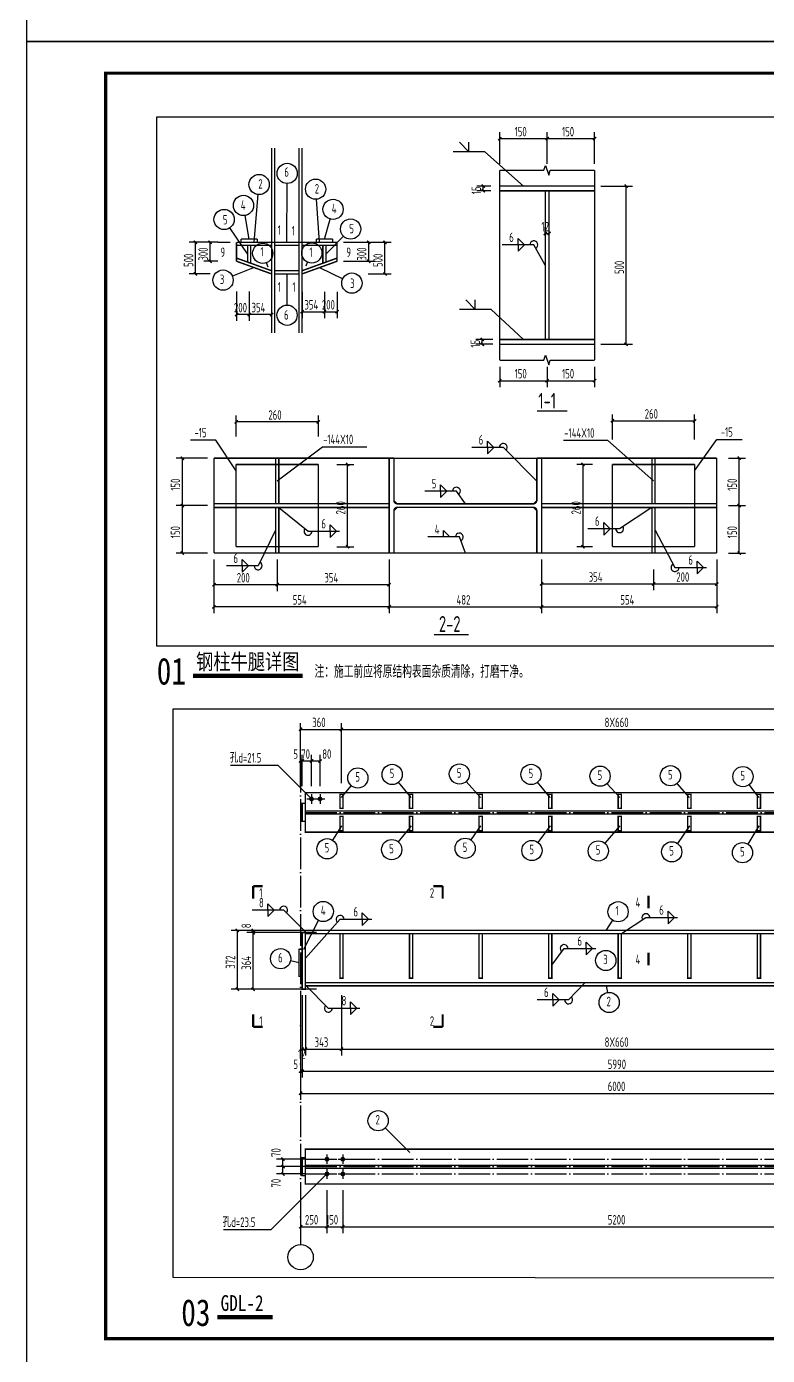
# Model space of a CAD drawing. Extents: x 10220221 to 10320221, y -710711 to -416711.
# Drawn here: x 10220221 to 10243650, y -584241 to -542236 of the extents above; entities that cross this region are included whole.
import ezdxf
from ezdxf.lldxf.tags import DXFTag

# ---------------------------------------------------------------- set-up
doc = ezdxf.new("R2010")
doc.units = 0
doc.header["$LTSCALE"] = 1000
doc.header["$MEASUREMENT"] = 0
doc.linetypes.add('2', pattern=[5, 1.5, -1, 1.5, -1])
doc.linetypes.add('DOTE', pattern=[2.42, 2, -0.2, 0.02, -0.2])
for name, color, linetype in [('10', 253, 'Continuous'), ('11', 3, 'Continuous'), ('14', 2, 'Continuous'), ('320', 2, 'Continuous'), ('330', 253, '2'), ('DIM_SYMB', 3, 'Continuous'), ('PUB_TEXT', 7, 'Continuous'), ('PUB_TITLE', 4, 'Continuous'), ('尺寸标注', 253, 'Continuous'), ('总说明文字', 7, 'Continuous'), ('焊缝标注', 253, 'Continuous'), ('编号标注', 253, 'Continuous'), ('螺栓孔标注', 253, 'Continuous'), ('钢板标注', 253, 'Continuous'), ('附图框', 251, 'Continuous')]:
    doc.layers.add(name, color=color, linetype=linetype)
doc.styles.add('BIANHAO', font='SIMHEI.TTF', dxfattribs={"width": 0.8})
doc.styles.add('TSSD', font='tssdeng.shx', dxfattribs={"width": 0.7, "height": 300, "bigfont": 'tssdchn.shx'})
doc.styles.add('TUMING', font='SimSun.ttf', dxfattribs={"width": 0.8, "height": 500})
tags = doc.linetypes.add('DASH', pattern=[0.35, 0.25, -0.1]).pattern_tags.tags
tags[6:7] = [DXFTag(74, 4), DXFTag(75, 0), DXFTag(340, '0'), DXFTag(46, 1.0), DXFTag(50, 0.0), DXFTag(44, 0.0), DXFTag(45, 0.0)]
tags[4:5] = [DXFTag(74, 4), DXFTag(75, 0), DXFTag(340, '0'), DXFTag(46, 1.0), DXFTag(50, 0.0), DXFTag(44, 0.0), DXFTag(45, 0.0)]

msp = doc.modelspace()

# ---------------------------------------------------------------- linework, layer by layer
at = {"layer": '10', "const_width": 45}
for points in [[(10227969, -548454), (10227969, -548854)], [(10228933, -548454), (10228933, -548854)], [(10226261, -549054), (10226661, -549054)], [(10230641, -549054), (10230241, -549054)], [(10227969, -550654), (10227969, -550254)], [(10228933, -550654), (10228933, -550254)], [(10233105, -561457), (10234199, -561457)]]:
    msp.add_lwpolyline(points, dxfattribs=at)
at = {"layer": '10', "const_width": 45, "elevation": -100}
msp.add_lwpolyline([(10236360, -554385), (10237322, -554385)], dxfattribs=at)
at = {"layer": '10', "linetype": 'ByBlock', "const_width": 70}
for points in [[(10227388, -569407), (10227388, -569807)], [(10227388, -569407), (10227688, -569407)], [(10233381, -569407), (10233081, -569407)], [(10233381, -569407), (10233381, -569807)], [(10239888, -569707), (10239888, -570107)], [(10239888, -571907), (10239888, -571507)], [(10227388, -573857), (10227388, -573457)], [(10233381, -573857), (10233381, -573457)], [(10227388, -573857), (10227688, -573857)], [(10233381, -573857), (10233081, -573857)]]:
    msp.add_lwpolyline(points, dxfattribs=at)
at = {"layer": '11', "const_width": 45}
for points in [[(10227969, -549054), (10227969, -546074)], [(10228069, -549054), (10228069, -546074)], [(10228833, -549054), (10228833, -546074)], [(10228933, -549054), (10228933, -546074)], [(10227969, -551925), (10227969, -549054)], [(10227969, -549054), (10228069, -549054)], [(10228069, -551925), (10228069, -549054)], [(10228069, -549054), (10228833, -549054)], [(10228833, -551925), (10228833, -549054)], [(10228833, -549054), (10228933, -549054)], [(10228933, -551925), (10228933, -549054)]]:
    msp.add_lwpolyline(points, dxfattribs=at)
at = {"layer": '14', "const_width": 45}
for points in [[(10227521, -548954), (10227001, -548954)], [(10227001, -548954), (10227001, -549054)], [(10227521, -549054), (10227521, -548954)], [(10229381, -548954), (10229901, -548954)], [(10229381, -549054), (10229381, -548954)], [(10229901, -548954), (10229901, -549054)], [(10226861, -549054), (10227969, -549054)], [(10226861, -549154), (10226861, -549054)], [(10227969, -549154), (10226861, -549154)], [(10226861, -549154), (10226861, -549554)], [(10227969, -549154), (10226861, -549154)], [(10227001, -549054), (10227521, -549054)], [(10227211, -549681), (10227211, -549154)], [(10227211, -549154), (10227311, -549154)], [(10227311, -549154), (10227311, -549717)], [(10227969, -549054), (10227969, -549154)], [(10227969, -549954), (10227969, -549154)], [(10228069, -549054), (10228833, -549054)], [(10228069, -549154), (10228069, -549054)], [(10228833, -549154), (10228069, -549154)], [(10228833, -549054), (10228833, -549154)], [(10228933, -549054), (10230041, -549054)], [(10228933, -549154), (10228933, -549054)], [(10230041, -549154), (10228933, -549154)], [(10228933, -549154), (10228933, -549954)], [(10230041, -549154), (10228933, -549154)], [(10229901, -549054), (10229381, -549054)], [(10229591, -549717), (10229591, -549154)], [(10229591, -549154), (10229691, -549154)], [(10229691, -549154), (10229691, -549681)], [(10230041, -549054), (10230041, -549154)], [(10230041, -549554), (10230041, -549154)], [(10226861, -549554), (10227969, -549954)], [(10226861, -549554), (10227969, -549954)], [(10226861, -549654), (10226861, -549554)], [(10227969, -550054), (10226861, -549654)], [(10227311, -549717), (10227211, -549681)], [(10228933, -549954), (10230041, -549554)], [(10228933, -549954), (10230041, -549554)], [(10230041, -549654), (10228933, -550054)], [(10229691, -549681), (10229591, -549717)], [(10230041, -549554), (10230041, -549654)], [(10227969, -549954), (10227969, -550054)], [(10228069, -549954), (10228833, -549954)], [(10228069, -550054), (10228069, -549954)], [(10228833, -550054), (10228069, -550054)], [(10228833, -549954), (10228833, -550054)], [(10228933, -550054), (10228933, -549954)]]:
    msp.add_lwpolyline(points, dxfattribs=at)
at = {"layer": '320', "color": 253, "linetype": 'DASH', "ltscale": 0.5}
for p, q in [((10229038, -567026), (10248925, -567026)), ((10229038, -567126), (10248925, -567126)), ((10229038, -578222), (10248925, -578222)), ((10229038, -578322), (10248925, -578322))]:
    msp.add_line(p, q, dxfattribs=at)
at = {"layer": '320', "linetype": 'ByBlock', "const_width": 45}
for points in [[(10229038, -566451), (10248925, -566451), (10248925, -567701), (10229038, -567701), (10229038, -566451)], [(10230131, -566501), (10230231, -566501), (10230231, -566951), (10230131, -566951), (10230131, -566501)], [(10232331, -566501), (10232431, -566501), (10232431, -566951), (10232331, -566951), (10232331, -566501)], [(10234531, -566501), (10234631, -566501), (10234631, -566951), (10234531, -566951), (10234531, -566501)], [(10236731, -566501), (10236831, -566501), (10236831, -566951), (10236731, -566951), (10236731, -566501)], [(10238931, -566501), (10239031, -566501), (10239031, -566951), (10238931, -566951), (10238931, -566501)], [(10241131, -566501), (10241231, -566501), (10241231, -566951), (10241131, -566951), (10241131, -566501)], [(10243331, -566501), (10243431, -566501), (10243431, -566951), (10243331, -566951), (10243331, -566501)], [(10228938, -566792), (10229038, -566792), (10229038, -567359), (10228938, -567359), (10228938, -566792)], [(10230131, -567201), (10230231, -567201), (10230231, -567651), (10230131, -567651), (10230131, -567201)], [(10232331, -567201), (10232431, -567201), (10232431, -567651), (10232331, -567651), (10232331, -567201)], [(10234531, -567201), (10234631, -567201), (10234631, -567651), (10234531, -567651), (10234531, -567201)], [(10236731, -567201), (10236831, -567201), (10236831, -567651), (10236731, -567651), (10236731, -567201)], [(10238931, -567201), (10239031, -567201), (10239031, -567651), (10238931, -567651), (10238931, -567201)], [(10241131, -567201), (10241231, -567201), (10241231, -567651), (10241131, -567651), (10241131, -567201)], [(10243331, -567201), (10243431, -567201), (10243431, -567651), (10243331, -567651), (10243331, -567201)], [(10229038, -570807), (10248925, -570807), (10248925, -570907), (10229038, -570907), (10229038, -570807)], [(10228938, -570877), (10229038, -570877), (10229038, -572667), (10228938, -572667), (10228938, -570877)], [(10230131, -570907), (10230231, -570907), (10230231, -572317), (10230131, -572317), (10230131, -570907)], [(10232331, -570907), (10232431, -570907), (10232431, -572317), (10232331, -572317), (10232331, -570907)], [(10234531, -570907), (10234631, -570907), (10234631, -572317), (10234531, -572317), (10234531, -570907)], [(10236731, -570907), (10236831, -570907), (10236831, -572317), (10236731, -572317), (10236731, -570907)], [(10238931, -570907), (10239031, -570907), (10239031, -572317), (10238931, -572317), (10238931, -570907)], [(10241131, -570907), (10241231, -570907), (10241231, -572317), (10241131, -572317), (10241131, -570907)], [(10243331, -570907), (10243431, -570907), (10243431, -572317), (10243331, -572317), (10243331, -570907)], [(10228838, -571407), (10228938, -571407), (10228938, -572257), (10228838, -572257), (10228838, -571407)], [(10229038, -572457), (10248925, -572457), (10248925, -572557), (10229038, -572557), (10229038, -572457)], [(10228938, -577988), (10229038, -577988), (10229038, -578555), (10228938, -578555), (10228938, -577988)], [(10229038, -577722), (10248925, -577722), (10248925, -578822), (10229038, -578822), (10229038, -577722)]]:
    msp.add_lwpolyline(points, dxfattribs=at)
at = {"layer": '330', "linetype": 'DOTE', "ltscale": 0.5}
for p, q in [((10228888, -565451), (10228888, -580735)), ((10229038, -567076), (10248925, -567076)), ((10229038, -578038), (10248925, -578038)), ((10229038, -578272), (10248925, -578272)), ((10229038, -578505), (10248925, -578505))]:
    msp.add_line(p, q, dxfattribs=at)
at = {"layer": '330', "linetype": 'ByBlock'}
msp.add_circle((10228888, -581135), 400, dxfattribs=at)
at = {"layer": 'DIM_SYMB', "color": 3, "const_width": 143}
for points in [[(10225480, -562757), (10228953, -562757)], [(10226255, -583032), (10228008, -583032)]]:
    msp.add_lwpolyline(points, dxfattribs=at)
at = {"layer": 'PUB_TITLE'}
for points in [[(10220221, -542711), (10320221, -542711), (10320221, -500711), (10220221, -500711)], [(10220221, -584711), (10320221, -584711), (10320221, -542711), (10220221, -542711)]]:
    msp.add_lwpolyline(points, close=True, dxfattribs=at)
at = {"layer": 'PUB_TITLE', "const_width": 100}
msp.add_lwpolyline([(10222721, -583711), (10319221, -583711), (10319221, -543711), (10222721, -543711)], close=True, dxfattribs=at)
at = {"layer": '尺寸标注', "color": 253, "linetype": 'ByBlock'}
for p, q in [((10235184, -546578, -200), (10235184, -545578, -200)), ((10236684, -546578, -200), (10236684, -545578, -200)), ((10236684, -546578, -200), (10236684, -545578, -200)), ((10238184, -546578, -200), (10238184, -545578, -200)), ((10235184, -546778, -200), (10236584, -546778, -200)), ((10236584, -546778, -200), (10236634, -546624, -200)), ((10236634, -546624, -200), (10236734, -546930, -200)), ((10236734, -546930, -200), (10236784, -546776, -200)), ((10236784, -546776, -200), (10238184, -546778, -200)), ((10234908, -547278, -200), (10234462, -547278, -200)), ((10238384, -547278, -200), (10239384, -547278, -200)), ((10234908, -547428, -200), (10234462, -547428, -200)), ((10236624, -548788, -200), (10236624, -548578, -200)), ((10236744, -548788, -200), (10236744, -548578, -200)), ((10226027, -549054), (10225364, -549054)), ((10226269, -549054), (10225825, -549054)), ((10230241, -549054), (10231241, -549054)), ((10231029, -549054), (10231754, -549054)), ((10226269, -549654), (10225825, -549654)), ((10230241, -549654), (10231241, -549654)), ((10226027, -550054), (10225364, -550054)), ((10231029, -550054), (10231754, -550054)), ((10226861, -550612), (10226861, -551539)), ((10227261, -550612), (10227261, -551539)), ((10227969, -550612), (10227969, -551539)), ((10228933, -550625), (10228933, -551451)), ((10229641, -550625), (10229641, -551451)), ((10230041, -550625), (10230041, -551451)), ((10234968, -552128, -200), (10234432, -552128, -200)), ((10234968, -552278, -200), (10234432, -552278, -200)), ((10238384, -552278, -200), (10239384, -552278, -200)), ((10235184, -552778, -200), (10236584, -552778, -200)), ((10236584, -552778, -200), (10236634, -552624, -200)), ((10236634, -552624, -200), (10236734, -552930, -200)), ((10236734, -552930, -200), (10236784, -552776, -200)), ((10236784, -552776, -200), (10238184, -552778, -200)), ((10235184, -552990, -200), (10235184, -553630, -200)), ((10236684, -552990, -200), (10236684, -553630, -200)), ((10238184, -552990, -200), (10238184, -553630, -200)), ((10226848, -555191), (10226848, -554532)), ((10229448, -555191), (10229448, -554532)), ((10238748, -555292), (10238748, -554498)), ((10241348, -555292), (10241348, -554498)), ((10225948, -555878), (10224948, -555878)), ((10230034, -556078), (10230575, -556078)), ((10238119, -556078), (10237618, -556078)), ((10242424, -555878), (10242956, -555878)), ((10225948, -557378), (10224948, -557378)), ((10225948, -557378), (10224948, -557378)), ((10242424, -557378), (10242956, -557378)), ((10225948, -558878), (10224948, -558878)), ((10226148, -559078), (10226148, -560078)), ((10226148, -559078), (10226148, -560778)), ((10228148, -559078), (10228148, -560078)), ((10228148, -559078), (10228148, -560078)), ((10230034, -558678), (10230575, -558678)), ((10231688, -559078), (10231688, -560778)), ((10231688, -559078), (10231688, -560078)), ((10231688, -559078), (10231688, -560778)), ((10236508, -559078), (10236508, -560778)), ((10236508, -559078), (10236508, -560778)), ((10238119, -558678), (10237618, -558678)), ((10242048, -559078), (10242048, -560778)), ((10242424, -558878), (10242956, -558878)), ((10236508, -559399), (10236508, -560055)), ((10240048, -559399), (10240048, -560055)), ((10242048, -559399), (10242048, -560055))]:
    msp.add_line(p, q, dxfattribs=at)
at = {"layer": '尺寸标注'}
for p, q in [((10235184, -545778, -200), (10236684, -545778, -200)), ((10236684, -545778, -200), (10238184, -545778, -200)), ((10234662, -547428, -200), (10234662, -547278, -200)), ((10239184, -552278, -200), (10239184, -547278, -200)), ((10236624, -548778, -200), (10236744, -548778, -200)), ((10225564, -550054), (10225564, -549054)), ((10226025, -549654), (10226025, -549054)), ((10231041, -549654), (10231041, -549054)), ((10231554, -550054), (10231554, -549054)), ((10227261, -551339), (10226861, -551339)), ((10227969, -551339), (10227261, -551339)), ((10228933, -551251), (10229641, -551251)), ((10229641, -551251), (10230041, -551251)), ((10234632, -552278, -200), (10234632, -552128, -200)), ((10235184, -553430, -200), (10236684, -553430, -200)), ((10236684, -553430, -200), (10238184, -553430, -200)), ((10229448, -554732), (10226848, -554732)), ((10238748, -554698), (10241348, -554698)), ((10225148, -557378), (10225148, -555878)), ((10230375, -558678), (10230375, -556078)), ((10237818, -558678), (10237818, -556078)), ((10242756, -557378), (10242756, -555878)), ((10225148, -558878), (10225148, -557378)), ((10242756, -558878), (10242756, -557378)), ((10228148, -559878), (10226148, -559878)), ((10231688, -559878), (10228148, -559878)), ((10236508, -559855), (10240048, -559855)), ((10240048, -559855), (10242048, -559855)), ((10231688, -560578), (10226148, -560578)), ((10231688, -560578), (10236508, -560578)), ((10236508, -560578), (10242048, -560578))]:
    msp.add_line(p, q, dxfattribs=at)
at = {"layer": '尺寸标注', "linetype": 'ByBlock'}
for p, q in [((10228888, -566151), (10228888, -564251)), ((10228888, -564451), (10230181, -564451)), ((10230181, -566151), (10230181, -564251)), ((10230181, -566151), (10230181, -564251)), ((10230181, -564451), (10247781, -564451)), ((10228888, -566251), (10228888, -565251)), ((10228938, -566251), (10228938, -565251)), ((10228938, -566251), (10228938, -565251)), ((10229235, -566251), (10229235, -565251)), ((10229235, -566251), (10229235, -565251)), ((10229501, -566251), (10229501, -565251)), ((10228888, -565451), (10228938, -565451)), ((10228938, -565451), (10229235, -565451)), ((10229235, -565451), (10229501, -565451)), ((10229388, -570807), (10226688, -570807)), ((10226888, -572667), (10226888, -570807)), ((10229388, -570807), (10227188, -570807)), ((10227388, -570877), (10227388, -570807)), ((10229388, -570877), (10227188, -570877)), ((10229388, -570877), (10227188, -570877)), ((10227388, -572667), (10227388, -570877)), ((10229388, -572667), (10226688, -572667)), ((10229388, -572667), (10227188, -572667)), ((10228938, -572857), (10228938, -574757)), ((10229038, -572857), (10229038, -574757)), ((10229038, -572857), (10229038, -574757)), ((10230181, -572857), (10230181, -574757)), ((10230181, -572857), (10230181, -574757)), ((10228888, -573557), (10228888, -575457)), ((10228938, -573557), (10228938, -575457)), ((10228938, -573557), (10228938, -575457)), ((10228888, -574257), (10228888, -576157)), ((10228938, -574557), (10229038, -574557)), ((10229038, -574557), (10230181, -574557)), ((10230181, -574557), (10247781, -574557)), ((10228888, -575257), (10228938, -575257)), ((10228938, -575257), (10249025, -575257)), ((10228888, -575957), (10249075, -575957)), ((10229015, -578038), (10228129, -578038)), ((10229015, -578272), (10228129, -578272)), ((10228329, -578272), (10228329, -578038)), ((10228329, -578505), (10228329, -578272)), ((10229015, -578505), (10228129, -578505)), ((10228888, -579022), (10228888, -580373)), ((10229721, -579022), (10229721, -580373)), ((10229721, -579022), (10229721, -580373)), ((10230221, -579022), (10230221, -580373)), ((10230221, -579022), (10230221, -580373)), ((10228888, -580173), (10229721, -580173)), ((10229721, -580173), (10230221, -580173)), ((10230221, -580173), (10247741, -580173))]:
    msp.add_line(p, q, dxfattribs=at)
at = {"layer": '尺寸标注', "const_width": 45, "elevation": -200}
for points in [[(10235134, -545828), (10235234, -545728)], [(10236634, -545828), (10236734, -545728)], [(10236634, -545828), (10236734, -545728)], [(10238134, -545828), (10238234, -545728)], [(10234612, -547228), (10234712, -547328)], [(10239134, -547228), (10239234, -547328)], [(10234612, -547378), (10234712, -547478)], [(10236574, -548828), (10236674, -548728)], [(10236694, -548828), (10236794, -548728)], [(10234582, -552078), (10234682, -552178)], [(10234582, -552228), (10234682, -552328)], [(10239134, -552228), (10239234, -552328)], [(10235134, -553480), (10235234, -553380)], [(10236634, -553480), (10236734, -553380)], [(10238134, -553480), (10238234, -553380)]]:
    msp.add_lwpolyline(points, dxfattribs=at)
at = {"layer": '尺寸标注', "color": 3, "const_width": 45, "elevation": -200}
for points in [[(10235184, -552778), (10235184, -546778)], [(10238184, -552778), (10238184, -546778)]]:
    msp.add_lwpolyline(points, dxfattribs=at)
at = {"layer": '尺寸标注', "const_width": 45}
for points in [[(10225514, -549004), (10225614, -549104)], [(10225975, -549004), (10226075, -549104)], [(10230991, -549004), (10231091, -549104)], [(10231504, -549004), (10231604, -549104)], [(10225975, -549604), (10226075, -549704)], [(10230991, -549604), (10231091, -549704)], [(10225514, -550004), (10225614, -550104)], [(10231504, -550004), (10231604, -550104)], [(10226811, -551389), (10226911, -551289)], [(10227211, -551389), (10227311, -551289)], [(10227919, -551389), (10228019, -551289)], [(10228883, -551301), (10228983, -551201)], [(10229591, -551301), (10229691, -551201)], [(10229991, -551301), (10230091, -551201)], [(10226798, -554782), (10226898, -554682)], [(10229398, -554782), (10229498, -554682)], [(10238698, -554748), (10238798, -554648)], [(10241298, -554748), (10241398, -554648)], [(10225098, -555828), (10225198, -555928)], [(10230325, -556028), (10230425, -556128)], [(10237768, -556028), (10237868, -556128)], [(10242706, -555828), (10242806, -555928)], [(10225098, -557328), (10225198, -557428)], [(10225098, -557328), (10225198, -557428)], [(10242706, -557328), (10242806, -557428)], [(10230325, -558628), (10230425, -558728)], [(10237768, -558628), (10237868, -558728)], [(10225098, -558828), (10225198, -558928)], [(10242706, -558828), (10242806, -558928)], [(10226098, -559928), (10226198, -559828)], [(10228098, -559928), (10228198, -559828)], [(10228098, -559928), (10228198, -559828)], [(10231638, -559928), (10231738, -559828)], [(10236458, -559905), (10236558, -559805)], [(10239998, -559905), (10240098, -559805)], [(10241998, -559905), (10242098, -559805)], [(10226098, -560628), (10226198, -560528)], [(10231638, -560628), (10231738, -560528)], [(10231638, -560628), (10231738, -560528)], [(10236458, -560628), (10236558, -560528)], [(10236458, -560628), (10236558, -560528)], [(10241998, -560628), (10242098, -560528)]]:
    msp.add_lwpolyline(points, dxfattribs=at)
at = {"layer": '尺寸标注', "color": 3, "const_width": 45}
for points in [[(10231688, -558878), (10231688, -555878)], [(10231688, -555878), (10231838, -555878)], [(10231838, -555878), (10231838, -557213)], [(10236508, -555878), (10236358, -555878)], [(10236358, -555878), (10236358, -557213)], [(10236508, -558878), (10236508, -555878)], [(10231948, -557323), (10236248, -557323)], [(10231838, -558878), (10231838, -557543)], [(10231948, -557433), (10236248, -557433)], [(10236358, -558878), (10236358, -557543)], [(10231688, -558878), (10231838, -558878)], [(10236358, -558878), (10236508, -558878)]]:
    msp.add_lwpolyline(points, dxfattribs=at)
at = {"layer": '尺寸标注', "const_width": 45, "elevation": -1300}
for points in [[(10231838, -557213, 0.414214), (10231948, -557323, 0.414214)], [(10236248, -557323, 0.414214), (10236358, -557213, 0.414214)], [(10231948, -557433, 0.414214), (10231838, -557543, 0.414214)], [(10236358, -557543, 0.414214), (10236248, -557433, 0.414214)]]:
    msp.add_lwpolyline(points, format="xyb", dxfattribs=at)
at = {"layer": '尺寸标注', "linetype": 'ByBlock', "const_width": 45}
for points in [[(10228838, -564501), (10228938, -564401)], [(10230131, -564501), (10230231, -564401)], [(10230131, -564501), (10230231, -564401)], [(10228838, -565501), (10228938, -565401)], [(10228888, -565501), (10228988, -565401)], [(10228888, -565501), (10228988, -565401)], [(10229185, -565501), (10229285, -565401)], [(10229185, -565501), (10229285, -565401)], [(10229451, -565501), (10229551, -565401)], [(10226838, -570757), (10226938, -570857)], [(10227338, -570757), (10227438, -570857)], [(10227338, -570827), (10227438, -570927)], [(10227338, -570827), (10227438, -570927)], [(10226838, -572617), (10226938, -572717)], [(10227338, -572617), (10227438, -572717)], [(10228888, -574607), (10228988, -574507)], [(10228988, -574607), (10229088, -574507)], [(10228988, -574607), (10229088, -574507)], [(10230131, -574607), (10230231, -574507)], [(10230131, -574607), (10230231, -574507)], [(10228838, -575307), (10228938, -575207)], [(10228888, -575307), (10228988, -575207)], [(10228888, -575307), (10228988, -575207)], [(10228838, -576007), (10228938, -575907)], [(10228279, -577988), (10228379, -578088)], [(10228279, -578222), (10228379, -578322)], [(10228279, -578455), (10228379, -578555)], [(10228838, -580223), (10228938, -580123)], [(10229671, -580223), (10229771, -580123)], [(10229671, -580223), (10229771, -580123)], [(10230171, -580223), (10230271, -580123)], [(10230171, -580223), (10230271, -580123)]]:
    msp.add_lwpolyline(points, dxfattribs=at)
at = {"layer": '焊缝标注', "color": 253, "linetype": 'ByBlock'}
for p, q in [((10234209, -546192, -200), (10233909, -545892, -200)), ((10234209, -546192, -200), (10234209, -545892, -200)), ((10234709, -546192, -200), (10233709, -546192, -200)), ((10235964, -549136, -200), (10235764, -548936, -200)), ((10235764, -549136, -200), (10235764, -548936, -200)), ((10236264, -549136, -200), (10235264, -549136, -200)), ((10235964, -549136, -200), (10235764, -549336, -200)), ((10235764, -549136, -200), (10235764, -549336, -200)), ((10234409, -551174, -200), (10234109, -550874, -200)), ((10234409, -551174, -200), (10234409, -550874, -200)), ((10234909, -551174, -200), (10233909, -551174, -200)), ((10235299, -555539), (10234299, -555539)), ((10234999, -555539), (10234799, -555339)), ((10234799, -555539), (10234799, -555339)), ((10234999, -555539), (10234799, -555739)), ((10234799, -555539), (10234799, -555739)), ((10233814, -556923), (10232814, -556923)), ((10233514, -556923), (10233314, -556723)), ((10233314, -556923), (10233314, -556723)), ((10233514, -556923), (10233314, -557123)), ((10233314, -556923), (10233314, -557123)), ((10229122, -558190), (10230122, -558190)), ((10229822, -557990), (10230022, -558190)), ((10229822, -558190), (10229822, -557990)), ((10229822, -558390), (10230022, -558190)), ((10229822, -558190), (10229822, -558390)), ((10233608, -558369), (10233408, -558169)), ((10233408, -558369), (10233408, -558169)), ((10238975, -558108), (10237975, -558108)), ((10238675, -558108), (10238475, -557908)), ((10238475, -558108), (10238475, -557908)), ((10238675, -558108), (10238475, -558308)), ((10238475, -558108), (10238475, -558308)), ((10233908, -558369), (10232908, -558369)), ((10227244, -559283), (10227044, -559083)), ((10227044, -559283), (10227044, -559083)), ((10227544, -559283), (10226544, -559283)), ((10227244, -559283), (10227044, -559483)), ((10227044, -559283), (10227044, -559483)), ((10240727, -559335), (10241727, -559335)), ((10241427, -559135), (10241627, -559335)), ((10241427, -559335), (10241427, -559135)), ((10241427, -559535), (10241627, -559335)), ((10241427, -559335), (10241427, -559535))]:
    msp.add_line(p, q, dxfattribs=at)
at = {"layer": '焊缝标注'}
for p, q in [((10235934, -547278, -200), (10234709, -546192, -200)), ((10236624, -549778, -200), (10236264, -549136, -200)), ((10235934, -552128, -200), (10234909, -551174, -200)), ((10236358, -556601), (10235299, -555539)), ((10234098, -557323), (10233814, -556923)), ((10228198, -557438), (10229122, -558190)), ((10239998, -557438), (10238975, -558108)), ((10228098, -558158), (10227544, -559283)), ((10240098, -558158), (10240727, -559335)), ((10234098, -558878), (10233908, -558369))]:
    msp.add_line(p, q, dxfattribs=at)
at = {"layer": '焊缝标注', "linetype": 'ByBlock'}
for p, q in [((10228052, -570169), (10227852, -569969)), ((10227852, -570169), (10227852, -569969)), ((10228352, -570169), (10227352, -570169)), ((10228052, -570169), (10227852, -570369)), ((10227852, -570169), (10227852, -570369)), ((10229058, -570877), (10228352, -570169)), ((10230837, -570255), (10231037, -570455)), ((10230837, -570455), (10230837, -570255)), ((10239031, -570907), (10239808, -570403)), ((10239808, -570403), (10240808, -570403)), ((10240508, -570203), (10240708, -570403)), ((10240508, -570403), (10240508, -570203)), ((10240508, -570603), (10240708, -570403)), ((10240508, -570403), (10240508, -570603)), ((10229038, -571682), (10230137, -570455)), ((10230137, -570455), (10231137, -570455)), ((10230837, -570655), (10231037, -570455)), ((10230837, -570455), (10230837, -570655)), ((10237922, -571179), (10238122, -571379)), ((10237922, -571379), (10237922, -571179)), ((10236831, -571907), (10237222, -571379)), ((10237222, -571379), (10238222, -571379)), ((10237922, -571579), (10238122, -571379)), ((10237922, -571379), (10237922, -571579)), ((10237881, -572457), (10237363, -573001)), ((10229058, -572557), (10229763, -573266)), ((10237063, -573001), (10236863, -572801)), ((10236863, -573001), (10236863, -572801)), ((10229763, -573266), (10230763, -573266)), ((10230463, -573066), (10230663, -573266)), ((10230463, -573266), (10230463, -573066)), ((10230463, -573466), (10230663, -573266)), ((10230463, -573266), (10230463, -573466)), ((10237363, -573001), (10236363, -573001)), ((10237063, -573001), (10236863, -573201)), ((10236863, -573001), (10236863, -573201))]:
    msp.add_line(p, q, dxfattribs=at)
at = {"layer": '焊缝标注', "color": 2, "const_width": 45}
for points in [[(10228098, -557318), (10228098, -555878)], [(10228198, -555878), (10228098, -555878)], [(10228198, -557318), (10228198, -555878)], [(10239998, -557318), (10239998, -555878)], [(10239998, -555878), (10240098, -555878)], [(10240098, -557318), (10240098, -555878)], [(10231688, -557318), (10226148, -557318)], [(10236508, -557318), (10242048, -557318)], [(10231688, -557438), (10226148, -557438)], [(10228098, -557438), (10228098, -558878)], [(10228198, -557438), (10228198, -558878)], [(10236508, -557438), (10242048, -557438)], [(10239998, -557438), (10239998, -558878)], [(10240098, -557438), (10240098, -558878)], [(10228198, -558878), (10228098, -558878)], [(10239998, -558878), (10240098, -558878)]]:
    msp.add_lwpolyline(points, dxfattribs=at)
at = {"layer": '焊缝标注', "linetype": 'ByBlock', "const_width": 75}
for points in [[(10229272, -566651, 1), (10229197, -566651, 1), (10229272, -566651, 1)], [(10229272, -566651, 1), (10229197, -566651, 1), (10229272, -566651, 1)], [(10229539, -566651, 1), (10229464, -566651, 1), (10229539, -566651, 1)], [(10229539, -566651, 1), (10229464, -566651, 1), (10229539, -566651, 1)], [(10229759, -578038, 1), (10229684, -578038, 1), (10229759, -578038, 1)], [(10229759, -578038, 1), (10229684, -578038, 1), (10229759, -578038, 1)], [(10230259, -578038, 1), (10230184, -578038, 1), (10230259, -578038, 1)], [(10230259, -578038, 1), (10230184, -578038, 1), (10230259, -578038, 1)], [(10229759, -578505, 1), (10229684, -578505, 1), (10229759, -578505, 1)], [(10229759, -578505, 1), (10229684, -578505, 1), (10229759, -578505, 1)], [(10230259, -578505, 1), (10230184, -578505, 1), (10230259, -578505, 1)], [(10230259, -578505, 1), (10230184, -578505, 1), (10230259, -578505, 1)]]:
    msp.add_lwpolyline(points, format="xyb", dxfattribs=at)
at = {"layer": '焊缝标注'}
for centre, start, end in [((10236264, -549136, -200), 299.2691, 180), ((10235299, -555539), 314.9315, 180), ((10233814, -556923), 305.4132, 180), ((10229122, -558190), 140.8362, 0), ((10233908, -558369), 290.4561, 180), ((10238975, -558108), 180, 33.1964), ((10227544, -559283), 180, 63.7879), ((10240727, -559335), 118.1096, 0)]:
    msp.add_arc(centre, 125, start, end, dxfattribs=at)
at = {"layer": '焊缝标注', "linetype": 'ByBlock'}
for centre, start, end in [((10228352, -570169), 314.9316, 180), ((10230137, -570455), 0, 228.1673), ((10239808, -570403), 0, 212.9795), ((10237222, -571379), 0, 233.5101), ((10237363, -573001), 180, 46.3778), ((10229763, -573266), 134.8403, 0)]:
    msp.add_arc(centre, 125, start, end, dxfattribs=at)
at = {"layer": '焊缝标注'}
for points in [[(10235934, -547278, -200), (10235869, -547200, -200), (10235849, -547223, -200)], [(10236624, -549778, -200), (10236588, -549683, -200), (10236562, -549698, -200)], [(10235934, -552128, -200), (10235871, -552049, -200), (10235850, -552071, -200)], [(10236358, -556601), (10236298, -556519), (10236277, -556540)], [(10234098, -557323), (10234052, -557233), (10234028, -557250)], [(10228198, -557438), (10228266, -557513), (10228285, -557490)], [(10239998, -557438), (10239906, -557480), (10239923, -557505)], [(10228098, -558158), (10228041, -558241), (10228067, -558254)], [(10240098, -558158), (10240132, -558253), (10240159, -558239)], [(10234098, -558878), (10234077, -558779), (10234049, -558790)]]:
    msp.add_solid(points, dxfattribs=at)
at = {"layer": '焊缝标注', "linetype": 'ByBlock'}
for points in [[(10229058, -570877), (10228998, -570796), (10228977, -570817)], [(10239031, -570907), (10239123, -570865), (10239107, -570840)], [(10229038, -571682), (10229116, -571618), (10229093, -571598)], [(10236831, -571907), (10236903, -571836), (10236879, -571818)], [(10237881, -572457), (10237801, -572519), (10237823, -572540)], [(10229058, -572557), (10229118, -572639), (10229139, -572617)]]:
    msp.add_solid(points, dxfattribs=at)
at = {"layer": '编号标注', "color": 253, "linetype": 'ByBlock'}
for p, q in [((10228451, -549054), (10228461, -547197)), ((10227415, -549054), (10227547, -547548)), ((10229487, -549054), (10229386, -547696)), ((10227261, -548954), (10227133, -548206)), ((10229641, -548954), (10229824, -548320)), ((10227211, -549418), (10226649, -548597)), ((10229691, -549418), (10230244, -548862)), ((10227861, -549836), (10227808, -549701)), ((10229058, -549796), (10229110, -549683)), ((10227415, -549854), (10226730, -550130)), ((10228451, -550054), (10228457, -551040)), ((10229487, -549854), (10230220, -550207))]:
    msp.add_line(p, q, dxfattribs=at)
at = {"layer": '编号标注', "linetype": 'ByBlock'}
for p, q in [((10232381, -566601), (10231986, -566122)), ((10234581, -566601), (10234124, -566098)), ((10236781, -566601), (10236380, -566121)), ((10238981, -566601), (10238576, -566165)), ((10241181, -566601), (10240793, -566158)), ((10243381, -566601), (10243072, -566199)), ((10229235, -566501), (10229235, -566801)), ((10229501, -566501), (10229501, -566801)), ((10230181, -566601), (10230491, -566232)), ((10229085, -566651), (10229385, -566651)), ((10229351, -566651), (10229651, -566651)), ((10230181, -567501), (10229895, -567955)), ((10232381, -567501), (10231970, -568005)), ((10234581, -567501), (10234272, -567948)), ((10236781, -567501), (10236393, -568024)), ((10238981, -567501), (10238510, -568051)), ((10241181, -567501), (10240804, -568058)), ((10243381, -567501), (10243029, -568077)), ((10228988, -571402), (10229458, -570493)), ((10238555, -570807), (10238756, -570487)), ((10228838, -571832), (10228568, -571771)), ((10238555, -572557), (10238590, -572768)), ((10232338, -577822), (10231564, -577048)), ((10229721, -577888), (10229721, -578188)), ((10230221, -577888), (10230221, -578188)), ((10229571, -578038), (10229871, -578038)), ((10229721, -578355), (10229721, -578655)), ((10230071, -578038), (10230371, -578038)), ((10230221, -578355), (10230221, -578655)), ((10229571, -578505), (10229871, -578505)), ((10230071, -578505), (10230371, -578505))]:
    msp.add_line(p, q, dxfattribs=at)
at = {"layer": '编号标注', "color": 2, "const_width": 45, "elevation": -200}
for points in [[(10235184, -547278), (10238184, -547278)], [(10235184, -547428), (10235184, -547278)], [(10238184, -547278), (10238184, -547428)], [(10238184, -547428), (10235184, -547428)], [(10236744, -547428), (10236624, -547428)], [(10236624, -547428), (10236624, -552128)], [(10236744, -552128), (10236744, -547428)], [(10238184, -552128), (10235184, -552128)], [(10235184, -552128), (10235184, -552278)], [(10235184, -552278), (10238184, -552278)], [(10236624, -552128), (10236744, -552128)], [(10238184, -552278), (10238184, -552128)]]:
    msp.add_lwpolyline(points, dxfattribs=at)
at = {"layer": '编号标注', "const_width": 10}
for points in [[(10227266, -548954, 1), (10227256, -548954, 1), (10227266, -548954, 1)], [(10229646, -548954, 1), (10229636, -548954, 1), (10229646, -548954, 1)], [(10227216, -549418, 1), (10227206, -549418, 1), (10227216, -549418, 1)], [(10227420, -549054, 1), (10227410, -549054, 1), (10227420, -549054, 1)], [(10228456, -549054, 1), (10228446, -549054, 1), (10228456, -549054, 1)], [(10229492, -549054, 1), (10229482, -549054, 1), (10229492, -549054, 1)], [(10229696, -549418, 1), (10229686, -549418, 1), (10229696, -549418, 1)], [(10227420, -549854, 1), (10227410, -549854, 1), (10227420, -549854, 1)], [(10227866, -549836, 1), (10227856, -549836, 1), (10227866, -549836, 1)], [(10229063, -549796, 1), (10229053, -549796, 1), (10229063, -549796, 1)], [(10229492, -549854, 1), (10229482, -549854, 1), (10229492, -549854, 1)], [(10228456, -550054, 1), (10228446, -550054, 1), (10228456, -550054, 1)]]:
    msp.add_lwpolyline(points, format="xyb", close=True, dxfattribs=at)
at = {"layer": '编号标注', "color": 2, "const_width": 45}
for points in [[(10231688, -555878), (10226148, -555878)], [(10226148, -555878), (10226148, -558878)], [(10226848, -558678), (10226848, -556078)], [(10226848, -556078), (10229448, -556078)], [(10229448, -556078), (10229448, -558678)], [(10231688, -558878), (10231688, -555878)], [(10231838, -555883), (10236358, -555883)], [(10236508, -555878), (10242048, -555878)], [(10236508, -558878), (10236508, -555878)], [(10241348, -556078), (10238748, -556078)], [(10238748, -556078), (10238748, -558678)], [(10241348, -558678), (10241348, -556078)], [(10242048, -555878), (10242048, -558878)], [(10231838, -557223), (10231938, -557323)], [(10236358, -557223), (10236258, -557323)], [(10231838, -557533), (10231938, -557433)], [(10236358, -557533), (10236258, -557433)], [(10229448, -558678), (10226848, -558678)], [(10238748, -558678), (10241348, -558678)], [(10226148, -558878), (10231688, -558878)], [(10231838, -558873), (10236358, -558873)], [(10242048, -558878), (10236508, -558878)]]:
    msp.add_lwpolyline(points, dxfattribs=at)
at = {"layer": '编号标注', "linetype": 'ByBlock', "const_width": 10}
for points in [[(10230186, -566601, 1), (10230176, -566601, 1), (10230186, -566601, 1)], [(10232386, -566601, 1), (10232376, -566601, 1), (10232386, -566601, 1)], [(10234586, -566601, 1), (10234576, -566601, 1), (10234586, -566601, 1)], [(10236786, -566601, 1), (10236776, -566601, 1), (10236786, -566601, 1)], [(10238986, -566601, 1), (10238976, -566601, 1), (10238986, -566601, 1)], [(10241186, -566601, 1), (10241176, -566601, 1), (10241186, -566601, 1)], [(10243386, -566601, 1), (10243376, -566601, 1), (10243386, -566601, 1)], [(10230186, -567501, 1), (10230176, -567501, 1), (10230186, -567501, 1)], [(10232386, -567501, 1), (10232376, -567501, 1), (10232386, -567501, 1)], [(10234586, -567501, 1), (10234576, -567501, 1), (10234586, -567501, 1)], [(10236786, -567501, 1), (10236776, -567501, 1), (10236786, -567501, 1)], [(10238986, -567501, 1), (10238976, -567501, 1), (10238986, -567501, 1)], [(10241186, -567501, 1), (10241176, -567501, 1), (10241186, -567501, 1)], [(10243386, -567501, 1), (10243376, -567501, 1), (10243386, -567501, 1)], [(10238560, -570807, 1), (10238550, -570807, 1), (10238560, -570807, 1)], [(10228993, -571402, 1), (10228983, -571402, 1), (10228993, -571402, 1)], [(10228843, -571832, 1), (10228833, -571832, 1), (10228843, -571832, 1)], [(10238560, -572557, 1), (10238550, -572557, 1), (10238560, -572557, 1)], [(10232343, -577822, 1), (10232333, -577822, 1), (10232343, -577822, 1)]]:
    msp.add_lwpolyline(points, format="xyb", dxfattribs=at)
at = {"layer": '编号标注'}
for centre in [(10228463, -546877), (10227575, -547229), (10229363, -547376), (10227080, -547890), (10229913, -548013), (10226468, -548333), (10230470, -548635), (10227690, -549403), (10229242, -549392), (10226434, -550250), (10230509, -550345), (10228459, -551360)]:
    msp.add_circle(centre, 320, dxfattribs=at)
at = {"layer": '编号标注', "linetype": 'ByBlock'}
for centre in [(10230697, -565987), (10231782, -565876), (10233909, -565862), (10236175, -565876), (10238358, -565931), (10240583, -565917), (10242877, -565945), (10229724, -568225), (10234090, -568211), (10231768, -568253), (10236203, -568281), (10238302, -568295), (10240624, -568323), (10242863, -568350), (10229604, -570209), (10238926, -570216), (10228256, -571700), (10238538, -571756), (10238644, -573084), (10231338, -576822)]:
    msp.add_circle(centre, 320, dxfattribs=at)
at = {"layer": '螺栓孔标注', "linetype": 'ByBlock'}
for p, q in [((10228175, -565589), (10226675, -565589)), ((10229235, -566651), (10228175, -565589)), ((10229721, -578505), (10227950, -580269)), ((10227950, -580269), (10226450, -580269))]:
    msp.add_line(p, q, dxfattribs=at)
at = {"layer": '螺栓孔标注', "linetype": 'ByBlock', "const_width": 10}
for points in [[(10229240, -566651, 1), (10229230, -566651, 1), (10229240, -566651, 1)], [(10229726, -578505, 1), (10229716, -578505, 1), (10229726, -578505, 1)]]:
    msp.add_lwpolyline(points, format="xyb", dxfattribs=at)
at = {"layer": '钢板标注', "color": 253, "linetype": 'ByBlock'}
for p, q in [((10241348, -556278), (10242053, -555293)), ((10242053, -555293), (10242853, -555293)), ((10226209, -555311), (10225409, -555311)), ((10226848, -556278), (10226209, -555311)), ((10228148, -556598), (10229577, -555524)), ((10229577, -555524), (10230977, -555524)), ((10238604, -555321), (10237204, -555321)), ((10240048, -556598), (10238604, -555321))]:
    msp.add_line(p, q, dxfattribs=at)
at = {"layer": '钢板标注', "const_width": 10}
for points in [[(10226853, -556278, 1), (10226843, -556278, 1), (10226853, -556278, 1)], [(10241353, -556278, 1), (10241343, -556278, 1), (10241353, -556278, 1)], [(10228153, -556598, 1), (10228143, -556598, 1), (10228153, -556598, 1)], [(10240053, -556598, 1), (10240043, -556598, 1), (10240053, -556598, 1)]]:
    msp.add_lwpolyline(points, format="xyb", close=True, dxfattribs=at)
at = {"layer": '附图框'}
msp.add_lwpolyline([(10224336, -545094), (10262976, -545094), (10262976, -561822), (10224336, -561822)], close=True, dxfattribs=at)
msp.add_lwpolyline([(10282090, -581834), (10224862, -581781), (10224862, -563803), (10263051, -563803), (10263051, -570830)], dxfattribs=at)

# ---------------------------------------------------------------- texts
at = {"layer": '10', "style": 'TSSD', "width": 0.7}
for s, height, p in [('1', 300, (10228161, -548819)), ('1', 300, (10228604, -548842)), ('9', 300, (10226353, -549519)), ('9', 300, (10230333, -549519)), ('1', 300, (10228161, -550619)), ('1', 300, (10228628, -550621)), ('1-1', 500, (10236404, -554315, -100)), ('2-2', 500, (10233262, -561370))]:
    msp.add_text(s, height=height, dxfattribs=at).set_placement(p)
at = {"layer": '10', "linetype": 'ByBlock', "style": 'TSSD', "width": 0.7}
for s, p in [('1', (10227580, -569772)), ('2', (10232973, -569772)), ('4', (10239480, -570072)), ('4', (10239480, -571872)), ('1', (10227580, -573822)), ('2', (10232973, -573822))]:
    msp.add_text(s, height=300, dxfattribs=at).set_placement(p)
at = {"layer": 'DIM_SYMB', "color": 7, "style": 'TUMING', "width": 0.8}
for s, p in [('钢柱牛腿详图', (10225582, -562559)), ('GDL-2', (10226357, -582834))]:
    msp.add_text(s, height=499.4, dxfattribs=at).set_placement(p)
at = {"layer": 'PUB_TEXT', "style": 'BIANHAO', "width": 0.8}
for s, p in [('01', (10224338, -563035)), ('03', (10225113, -583311))]:
    msp.add_text(s, height=848.9, dxfattribs=at).set_placement(p)
at = {"layer": '尺寸标注', "style": 'TSSD', "width": 0.7}
for s, p in [('150', (10235654, -545708, -200)), ('150', (10237154, -545708, -200)), ('12', (10236504, -548708, -200)), ('200', (10226781, -551269)), ('354', (10227335, -551269)), ('354', (10229007, -551181)), ('200', (10229561, -551181)), ('150', (10235654, -553360, -200)), ('150', (10237154, -553360, -200)), ('260', (10227868, -554662)), ('260', (10239768, -554628)), ('354', (10237998, -559785)), ('200', (10240768, -559785)), ('200', (10226868, -559808)), ('354', (10229638, -559808)), ('554', (10228638, -560508)), ('482', (10233818, -560508)), ('554', (10238998, -560508))]:
    msp.add_text(s, height=300, dxfattribs=at).set_placement(p)
for s, p in [('15', (10234592, -547533, -200)), ('300', (10225955, -549634)), ('300', (10230971, -549634)), ('500', (10225494, -549834)), ('500', (10231484, -549834)), ('500', (10239114, -550058, -200)), ('15', (10234562, -552383, -200)), ('150', (10225078, -556908)), ('150', (10242686, -556908)), ('260', (10230305, -557658)), ('260', (10237748, -557658)), ('150', (10225078, -558408)), ('150', (10242686, -558408))]:
    msp.add_text(s, height=300, rotation=90, dxfattribs=at).set_placement(p)
at = {"layer": '尺寸标注', "linetype": 'ByBlock', "style": 'TSSD', "width": 0.7}
for s, p in [('360', (10229255, -564381)), ('8X660', (10238501, -564381)), ('5', (10228658, -565381)), ('70', (10228906, -565381)), ('80', (10229571, -565381)), ('343', (10229330, -574487)), ('8X660', (10238501, -574487)), ('12', (10228808, -574862)), ('5', (10228658, -575187)), ('5990', (10238601, -575187)), ('6000', (10238601, -575887)), ('250', (10229025, -580103)), ('150', (10229691, -580103)), ('5200', (10238601, -580103))]:
    msp.add_text(s, height=300, dxfattribs=at).set_placement(p)
for s, p in [('8', (10227318, -570737)), ('372', (10226818, -572017)), ('364', (10227318, -572052)), ('70', (10228259, -577968)), ('70', (10228259, -578935))]:
    msp.add_text(s, height=300, rotation=90, dxfattribs=at).set_placement(p)
at = {"layer": '总说明文字', "style": 'TSSD', "width": 0.7}
msp.add_text('注：施工前应将原结构表面杂质清除，打磨干净。', height=400, dxfattribs=at).set_placement((10229328, -562823))
at = {"layer": '焊缝标注', "style": 'TSSD', "width": 0.7}
for s, p in [('6', (10235484, -549046, -200)), ('6', (10234519, -555449)), ('5', (10233034, -556833)), ('6', (10229542, -558100)), ('6', (10238195, -558018)), ('4', (10233128, -558279)), ('6', (10226764, -559193)), ('6', (10241147, -559245))]:
    msp.add_text(s, height=300, dxfattribs=at).set_placement(p)
at = {"layer": '焊缝标注', "linetype": 'ByBlock', "style": 'TSSD', "width": 0.7}
for s, p in [('8', (10227572, -570079)), ('6', (10230557, -570365)), ('6', (10240228, -570313)), ('6', (10237642, -571289)), ('8', (10230183, -573176)), ('6', (10236583, -572911))]:
    msp.add_text(s, height=300, dxfattribs=at).set_placement(p)
at = {"layer": '编号标注', "style": 'TSSD', "width": 0.7}
for s, p in [('6', (10228372, -546984)), ('2', (10227550, -547358)), ('2', (10229334, -547513)), ('4', (10226996, -548028)), ('4', (10229871, -548137)), ('5', (10226429, -548491)), ('5', (10230425, -548773)), ('1', (10227620, -549505)), ('1', (10229164, -549518)), ('3', (10226333, -550375)), ('3', (10230452, -550500)), ('6', (10228361, -551500))]:
    msp.add_text(s, height=300, dxfattribs=at).set_placement(p)
at = {"layer": '编号标注', "linetype": 'ByBlock', "style": 'TSSD', "width": 0.7}
for s, p in [('5', (10230617, -566104)), ('5', (10231702, -565993)), ('5', (10233829, -565979)), ('5', (10236095, -565993)), ('5', (10238278, -566049)), ('5', (10240503, -566035)), ('5', (10242797, -566063)), ('5', (10229644, -568343)), ('5', (10231688, -568371)), ('5', (10234010, -568329)), ('5', (10236123, -568398)), ('5', (10238222, -568412)), ('5', (10240544, -568440)), ('5', (10242783, -568468)), ('4', (10229524, -570326)), ('1', (10238846, -570333)), ('6', (10228176, -571818)), ('3', (10238458, -571873)), ('2', (10238564, -573201)), ('2', (10231258, -576939))]:
    msp.add_text(s, height=300, dxfattribs=at).set_placement(p)
at = {"layer": '螺栓孔标注', "linetype": 'ByBlock', "style": 'TSSD', "width": 0.7}
for s, p in [('孔d=21.5', (10226645, -565499)), ('孔d=23.5', (10226420, -580179))]:
    msp.add_text(s, height=300, dxfattribs=at).set_placement(p)
at = {"layer": '钢板标注', "style": 'TSSD', "width": 0.7}
for s, p in [('-15', (10225529, -555221)), ('-144X10', (10229597, -555434)), ('-144X10', (10237224, -555231)), ('-15', (10242173, -555203))]:
    msp.add_text(s, height=300, dxfattribs=at).set_placement(p)

doc.saveas('drawing.dxf')
